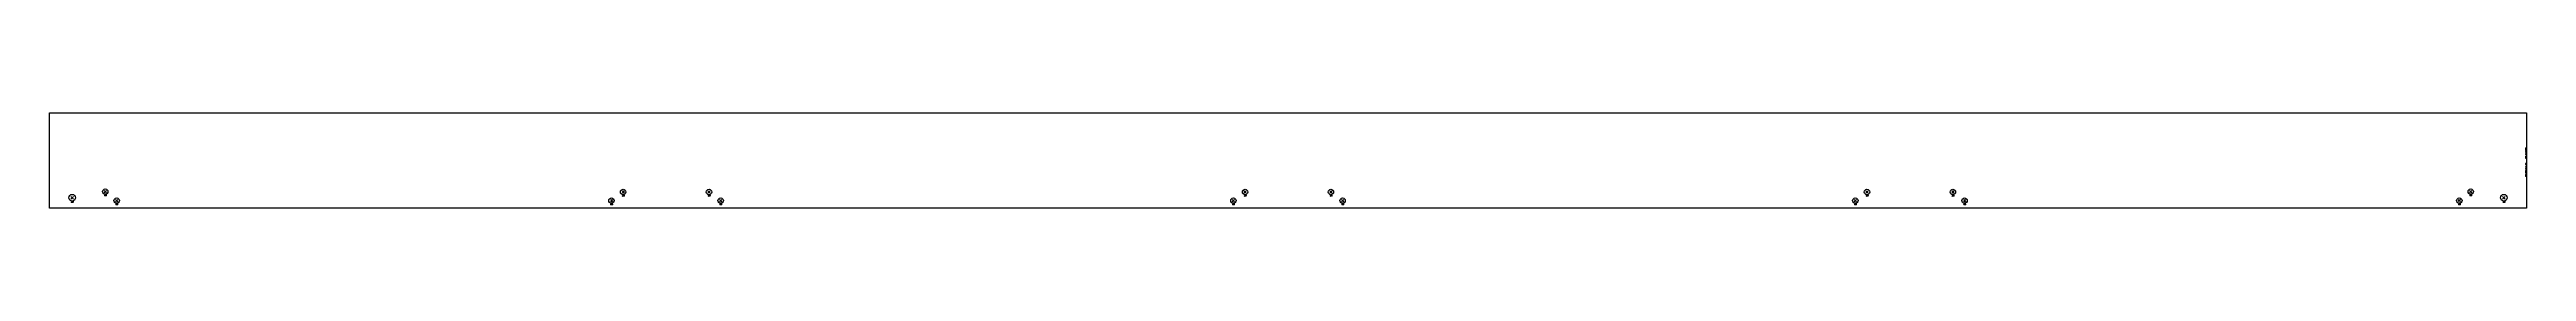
# Model space of a CAD drawing. Extents: x 0 to 11948, y -230 to 230.
import ezdxf

# ---------------------------------------------------------------- set-up
doc = ezdxf.new("R2010")
doc.units = 0
doc.header["$LTSCALE"] = 10
for name, color, linetype in [('BEZ_SCHRAUBEN', 7, 'CONTINUOUS'), ('SCHRAUBEN', 7, 'CONTINUOUS'), ('TEILE', 7, 'CONTINUOUS'), ('UNTERSCHRIFT', 7, 'CONTINUOUS')]:
    doc.layers.add(name, color=color, linetype=linetype)
doc.styles.get("Standard").update_dxf_attribs({"font": 'ROMANS'})

msp = doc.modelspace()

# ---------------------------------------------------------------- linework, layer by layer
at = {"layer": 'SCHRAUBEN', "color": 6}
for p, q in [((115.393181, -173.627106), (102.59317, -186.427094)), ((102.59317, -173.627106), (115.393181, -186.427094)), ((274.125183, -145.352814), (263.725159, -155.752823)), ((263.725159, -145.352814), (274.125183, -155.752823)), ((329.009979, -188.799988), (318.609955, -199.199997)), ((318.609955, -188.799988), (329.009979, -199.199997)), ((2715.730957, -188.798035), (2705.331055, -199.198029)), ((2705.331055, -188.798035), (2715.730957, -199.198029)), ((2772.098389, -147.292633), (2761.69873, -157.692642)), ((2761.69873, -147.292633), (2772.098389, -157.692642)), ((3186.298828, -147.294678), (3175.898926, -157.694687)), ((3175.898926, -147.294678), (3186.298828, -157.694687)), ((3242.66626, -188.799988), (3232.266602, -199.199997)), ((3232.266602, -188.799988), (3242.66626, -199.199997)), ((5715.731445, -188.798035), (5705.331055, -199.198029)), ((5705.331055, -188.798035), (5715.731445, -199.198029)), ((5772.098633, -147.292633), (5761.698242, -157.692642)), ((5761.698242, -147.292633), (5772.098633, -157.692642)), ((6186.298828, -147.294678), (6175.898438, -157.694687)), ((6175.898438, -147.294678), (6186.298828, -157.694687)), ((6242.666504, -188.799988), (6232.266113, -199.199997)), ((6232.266113, -188.799988), (6242.666504, -199.199997)), ((8715.731445, -188.798035), (8705.331055, -199.198029)), ((8705.331055, -188.798035), (8715.731445, -199.198029)), ((8772.098633, -147.292633), (8761.698242, -157.692642)), ((8761.698242, -147.292633), (8772.098633, -157.692642)), ((9186.298828, -147.292297), (9175.898438, -157.692307)), ((9175.898438, -147.292297), (9186.298828, -157.692307)), ((9242.666992, -188.797607), (9232.266602, -199.197617)), ((9232.266602, -188.797607), (9242.666992, -199.197617)), ((11629.386719, -188.791031), (11618.986328, -199.19104)), ((11618.986328, -188.791031), (11629.386719, -199.19104)), ((11684.272461, -145.34375), (11673.87207, -155.743759)), ((11673.87207, -145.34375), (11684.272461, -155.743759)), ((11845.395508, -173.59993), (11832.595703, -186.399918)), ((11832.595703, -173.59993), (11845.395508, -186.399918))]:
    msp.add_line(p, q, dxfattribs=at)
at = {"layer": 'SCHRAUBEN', "color": 2}
for centre, radius in [((108.993179, -180.0271), 16), ((268.925171, -150.552811), 13), ((323.809967, -194), 13), ((2710.531006, -193.998032), 12.999756), ((2766.898438, -152.492645), 13), ((3181.098877, -152.49469), 13), ((3237.466309, -194), 13), ((5710.53125, -193.998032), 12.999512), ((5766.898438, -152.492645), 12.999512), ((6181.098633, -152.49469), 13), ((6237.466309, -194), 13), ((8710.53125, -193.998032), 13), ((8766.898438, -152.492645), 13), ((9181.098633, -152.49231), 13), ((9237.466797, -193.99762), 13), ((11624.1875, -193.991028), 13), ((11679.072266, -150.543762), 13), ((11838.995117, -179.999924), 16)]:
    msp.add_circle(centre, radius, dxfattribs=at)
at = {"layer": 'TEILE', "color": 2}
for p, q in [((-0.000384, -230), (-0.000384, 230)), ((-0.000384, 230), (11948, 230)), ((11948, 230), (11948, -230)), ((11948, -230), (-0.000384, -230))]:
    msp.add_line(p, q, dxfattribs=at)

# ---------------------------------------------------------------- texts
at = {"layer": 'BEZ_SCHRAUBEN', "color": 2, "oblique": 15, "width": 0.8}
for s, p in [(' ø32', (100.993179, -203.5271)), (' ø26', (260.925171, -171.052826)), (' ø26', (315.809967, -214.499985)), (' ø26', (2702.530762, -214.498016)), (' ø26', (2758.898682, -172.99263)), (' ø26', (3173.099121, -172.99469)), (' ø26', (3229.466553, -214.499985)), (' ø26', (5702.53125, -214.498016)), (' ø26', (5758.898926, -172.99263)), (' ø26', (6173.098633, -172.99469)), (' ø26', (6229.466797, -214.499985)), (' ø26', (8702.53125, -214.498016)), (' ø26', (8758.898438, -172.99263)), (' ø26', (9173.098633, -172.99231)), (' ø26', (9229.466797, -214.49762)), (' ø26', (11616.1875, -214.491028)), (' ø26', (11671.072266, -171.043732)), (' ø32', (11830.995117, -203.499924))]:
    msp.add_text(s, height=5, dxfattribs=at).set_placement(p)
at = {"layer": 'UNTERSCHRIFT', "color": 2, "oblique": 15, "width": 0.8}
for s, p in [('  , Profi l PL460*20', (11946.000977, 20.800001)), ('10319', (11946.000977, 7.800001)), ('Project  DP0GN9  ,Qty. 1  , Pos. ', (11946.000977, -78))]:
    msp.add_text(s, height=3.25, rotation=90, dxfattribs=at).set_placement(p)

doc.saveas('drawing.dxf')
